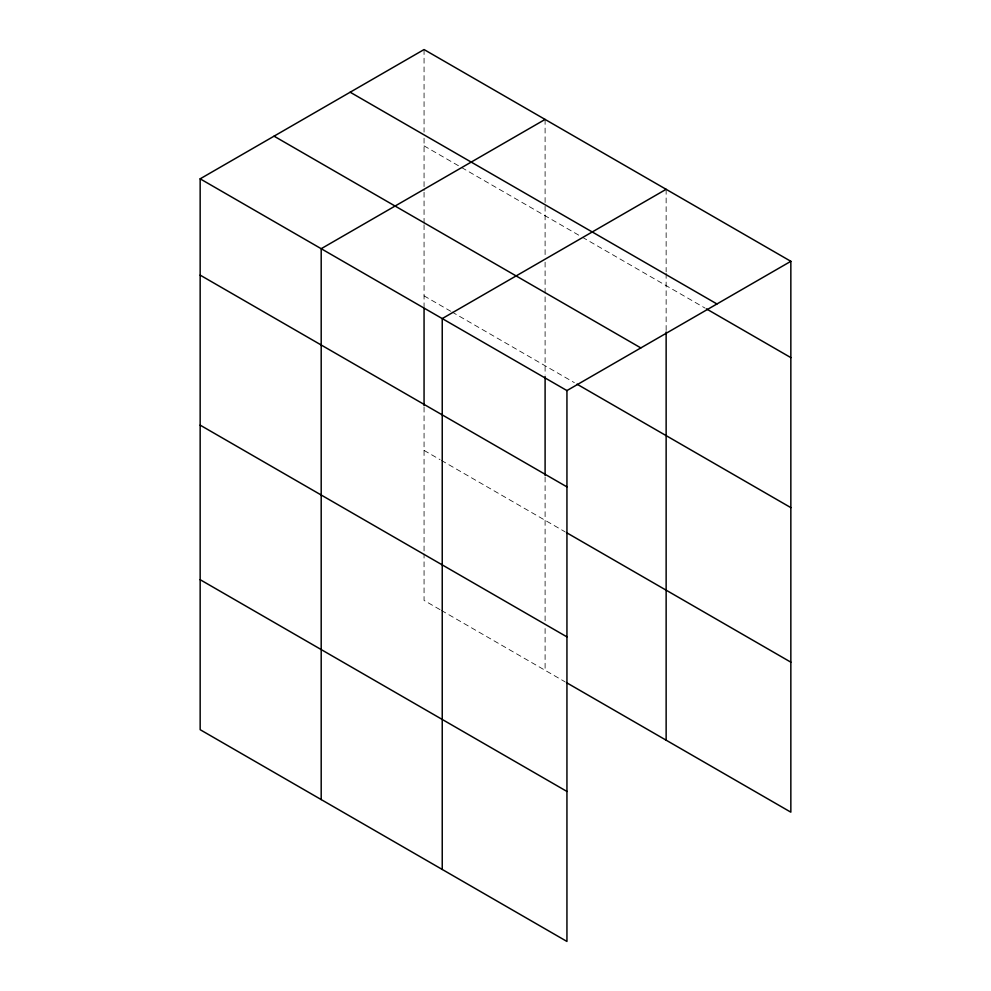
<?xml version="1.0" encoding="UTF-8"?>
<svg xmlns="http://www.w3.org/2000/svg" width="991" height="991" viewBox="0 0 991 991"><rect width="100%" height="100%" fill="white"/><g stroke="black" fill="none" stroke-linecap="round" stroke-linejoin="round"><path stroke-width="0.74" stroke-dasharray="4.96 3.72" d="M424.061 145.863L581.011 236.477M582.349 237.245L705.022 308.065M424.061 295.863L450.67 311.224M451.995 311.992L574.359 382.637M424.061 450.41L440.029 459.626M441.354 460.394L565.056 531.808M440.029 609.638L424.061 600.422L424.061 554.031M441.354 610.406L565.056 681.82M666.138 189.306L666.138 271.856M666.138 273.392L666.138 330.461M545.1 119.428L545.1 255.951M545.1 262.132L545.1 375.019M545.1 477.018L545.1 622.36M545.1 628.542L545.1 670.3M424.061 49.55L424.061 132.1M424.061 138.22L424.061 190.706M424.061 192.254L424.061 223.186M424.061 224.722L424.061 306.677M424.061 407.14L424.061 552.482"/><path stroke-width="1.49" d="M200.157 178.826L566.939 390.578L566.939 941.45L200.157 729.686L200.157 178.826L424.061 49.55L790.843 261.314L790.843 812.174L566.381 682.588M545.1 119.428L321.195 248.704L321.195 799.576M666.138 189.306L442.234 318.582L442.234 869.454M566.939 390.578L790.843 261.314M350.17 92.213L716.951 303.964M706.36 308.845L790.843 357.615M274.049 136.163L640.83 347.915M577.022 384.174L790.843 507.627M200.157 275.126L566.939 486.891M566.381 532.576L790.843 662.174M200.157 425.139L566.939 636.891M200.157 579.685L566.939 791.45M666.138 332.01L666.138 740.178M545.1 376.568L545.1 475.469M424.061 308.226L424.061 405.592"/></g></svg>
